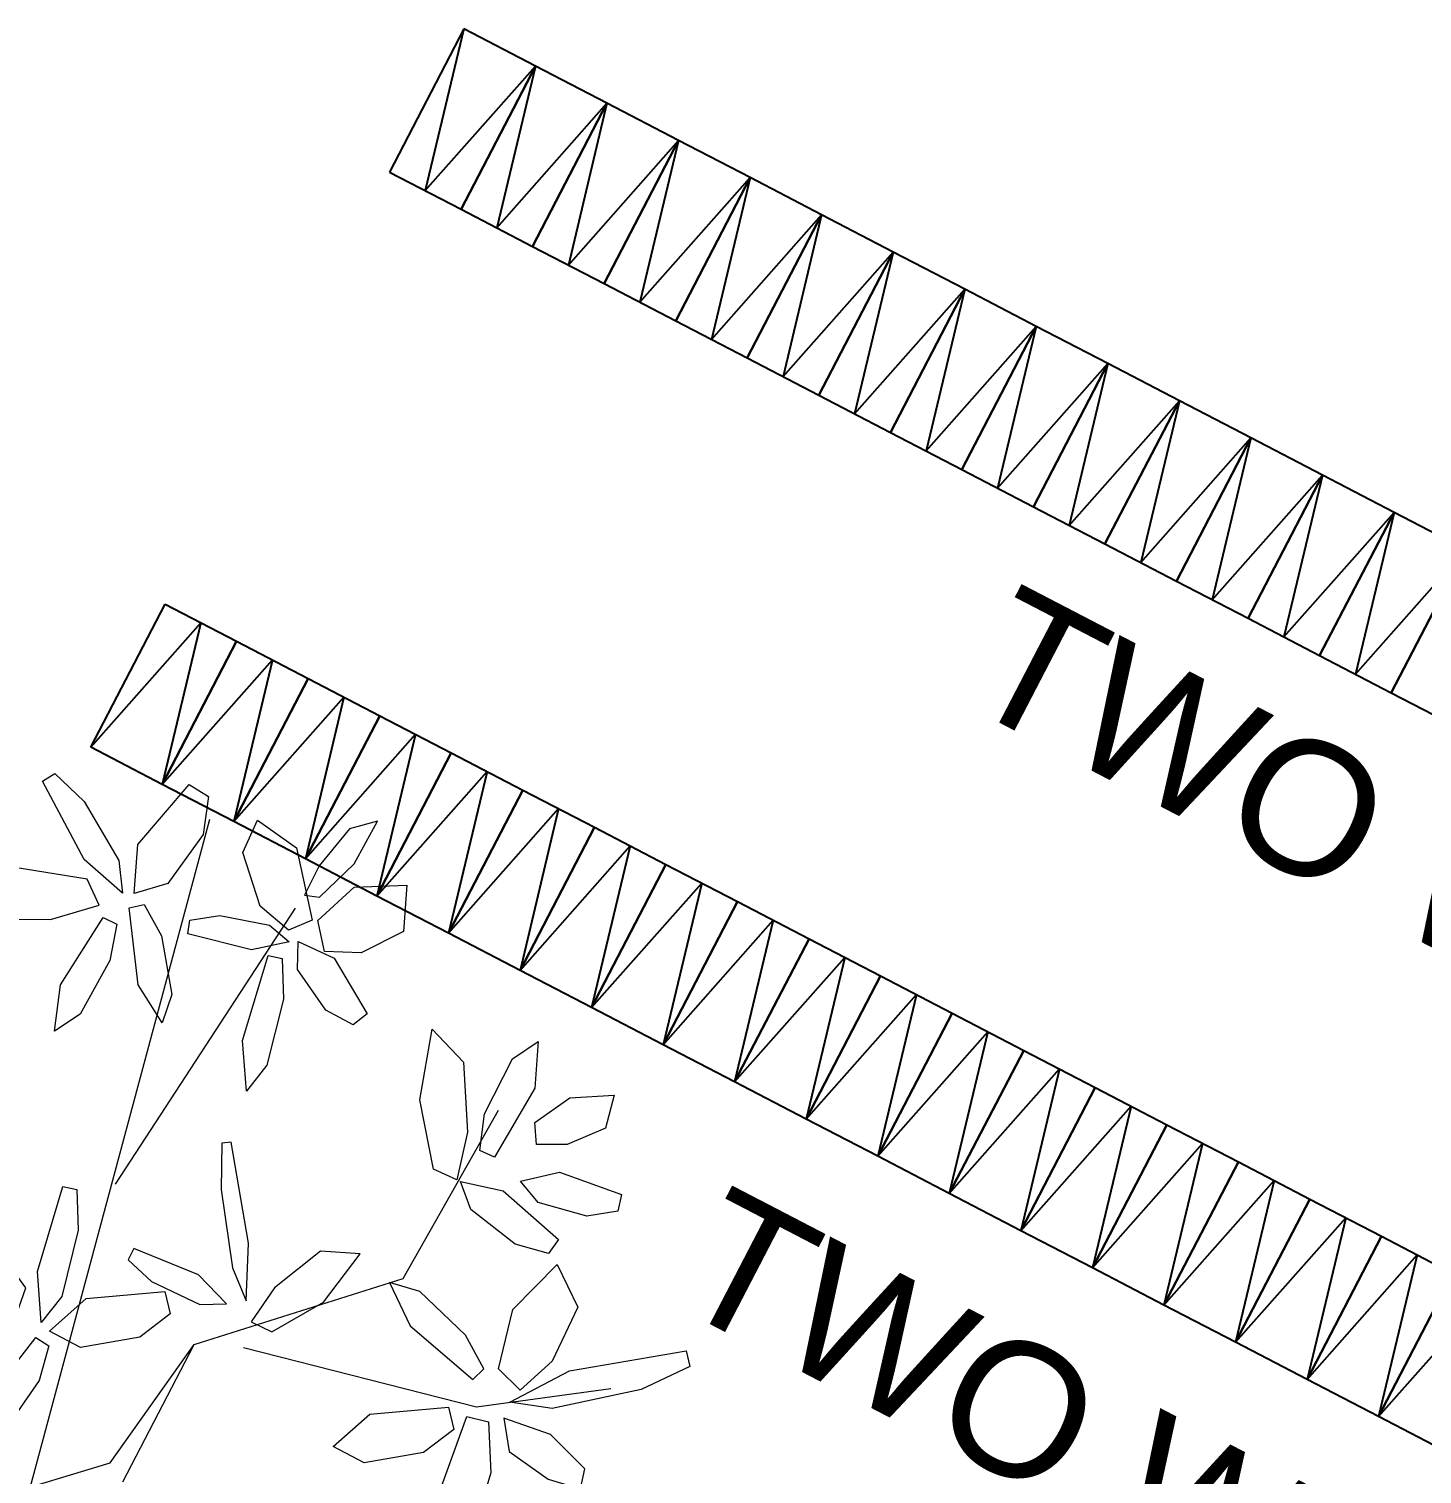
# Model space of a CAD drawing. Header units: millimetres. Extents: x 587797 to 2274247, y 1711 to 439204.
# Drawn here: x 1993500 to 2010778, y 297018 to 314935 of the extents above; entities that cross this region are included whole.
import ezdxf

# ---------------------------------------------------------------- set-up
doc = ezdxf.new("R2010")
doc.units = ezdxf.units.MM
doc.layers.add('finiture', color=7, linetype='Continuous', lineweight=20)
doc.styles.get("Standard").update_dxf_attribs({"font": 'arial.ttf'})

# ---------------------------------------------------------------- blocks, each defined once
blk = doc.blocks.new('_LEAF1', base_point=(58.7573, 29.3334))
for p, q in [((58.5144, 29.393), (58.6656, 29.5747)), ((58.6656, 29.5747), (58.939, 29.4846)), ((58.939, 29.4846), (58.939, 29.3028)), ((58.6061, 29.2112), (58.5144, 29.393)), ((58.939, 29.3028), (58.8168, 29.1807)), ((58.8168, 29.1807), (58.6061, 29.2112))]:
    blk.add_line(p, q)
blk = doc.blocks.new('_H1', base_point=(54.696, 32.0292))
for p, xscale, yscale, zscale, rotation in [((54.5448, 32.3927), -0.3940586972083011, 1.696902842596515, 0.3940586972083011, 11.88359707230165), ((54.9374, 32.2736), 0.9393259642756036, 1.696902842596522, 0.9393259642756036, 348.2808948833992), ((54.3936, 32.0292), 1.727443358692213, 0.9103097157403468, 1.727443358692213, 343.6738936354017), ((54.4547, 31.6351), -1.545687603003117, -0.485702163767499, 1.545687603003117, 43.07492863925732)]:
    blk.add_blockref('_LEAF1', p, dxfattribs=dict(xscale=xscale, yscale=yscale, zscale=zscale, rotation=rotation))
at = {"xscale": 1.515140417173015, "yscale": 0.6369113279592753, "zscale": 1.515140417173015}
blk.add_blockref('_LEAF1', (55.1512, 31.878), dxfattribs=at)
blk = doc.blocks.new('_H4', base_point=(59.999, 32.8784))
for p, xscale, yscale, zscale, rotation in [((60.0601, 33.2725), 1.878651928551214, 0.575816716164617, 1.878651928551214, 273.0367053314555), ((60.4832, 33.3336), 0.636908824557608, 1.484599066610102, 0.636908824557608, 320.5535637719418), ((59.7867, 33.0006), 0.6964758369263038, 2.485023334747559, 0.6964758369263038, 30.70465610075785), ((60.7566, 32.9395), 1.544160243711609, 0.6063640220619462, 1.544160243711609, 15.14254921127523), ((60.4526, 32.605), 1.727443358692213, 0.6063640220619462, 1.727443358692213, 352.5500074369253)]:
    blk.add_blockref('_LEAF1', p, dxfattribs=dict(xscale=xscale, yscale=yscale, zscale=zscale, rotation=rotation))
blk = doc.blocks.new('_H5', base_point=(62.2717, 31.3938))
for p, xscale, yscale, zscale, rotation in [((62.3649, 31.878), 0.8782315926153998, 2.121510394569366, 0.8782315926153998, 2.027330662343098), ((62.9377, 31.878), 2.788958066288231, 0.575816716164617, 2.788958066288231, 41.2051949766964), ((61.8166, 31.6672), -1.93821894091991, 0.5452694102672915, 1.93821894091991, 161.5649836159353), ((62.817, 31.2411), 0.5758144528974043, -1.696902842596522, 0.5758144528974043, 262.2070746669012), ((62.4245, 30.8195), 2.575127765477518, 0.7881204921510374, 2.575127765477518, 103.2233358614235)]:
    blk.add_blockref('_LEAF1', p, dxfattribs=dict(xscale=xscale, yscale=yscale, zscale=zscale, rotation=rotation))
blk = doc.blocks.new('_H2', base_point=(55.8782, 33.0296))
for p, xscale, yscale, zscale, rotation in [((55.4841, 33.5443), -2.423919195618517, 0.3329656342808676, 2.423919195618517, 304.6162862887426), ((56.0905, 33.2419), -0.6369088245576009, 2.090963088672041, 0.6369088245576009, 336.0195606201025)]:
    blk.add_blockref('_LEAF1', p, dxfattribs=dict(xscale=xscale, yscale=yscale, zscale=zscale, rotation=rotation))
at = {"xscale": -1.637329160493415, "yscale": 0.455154857870177, "zscale": 1.637329160493415}
blk.add_blockref('_LEAF1', (55.3329, 32.9685), dxfattribs=at)
blk = doc.blocks.new('_H6', base_point=(66.0596, 31.5756))
for p, xscale, yscale, zscale, rotation in [((65.9985, 32.1499), -0.7881173944166022, 2.57666525243954, 0.7881173944166022, 2.457547795809369), ((66.4842, 31.878), 2.089427510778918, 0.5147221043699588, 2.089427510778918, 35.45160265640038), ((65.5449, 31.7879), 1.878651928551221, 0.5452694102672915, 1.878651928551221, 336.2489556574871), ((66.4231, 31.2716), 1.848104742721105, 0.8186677980483665, 1.848104742721105, 330.9234899051576), ((65.664, 31.3938), -1.817557556891011, -0.5452694102672879, 1.817557556891011, 195.3712707835825)]:
    blk.add_blockref('_LEAF1', p, dxfattribs=dict(xscale=xscale, yscale=yscale, zscale=zscale, rotation=rotation))
blk = doc.blocks.new('T_48')
for p, q in [((0.10945, 0.13163), (0.03707, 0.46017)), ((0.07798, 0.28268), (0.09371, 0.44128)), ((0.22234, 0.30634), (0.22588, 0.39975)), ((0.14747, 0.23147), (0.22234, 0.30634)), ((0.28253, 0.26758), (0.33602, 0.30534)), ((0.16924, 0.24114), (0.28253, 0.26758)), ((0.13777, 0.16184), (0.14747, 0.23147)), ((0.14747, 0.1566), (0.14747, 0.23147)), ((-0.00303, 0.02473), (0.13777, 0.16184))]:
    blk.add_line(p, q)
for name, p, xscale, yscale, zscale, rotation in [('_H1', (0.09971, 0.43785), 0.07486891501209982, 0.07486891501209982, 0.07486891501209982, 335.9995910641856), ('_H6', (0.01818, 0.41052), 0.07486891501209982, 0.07486891501209982, 0.07486891501209982, 114.4537587304385), ('_LEAF1', (0.10561, 0.38898), 0.1564331707284501, 0.03853668548692361, 0.1564331707284501, 105.4222238316348), ('_H6', (0.07947, 0.20641), 0.07486891501209982, 0.07486891501209982, 0.07486891501209982, 69.97062117523444), ('_LEAF1', (0.25764, 0.23788), 0.138365596916245, 0.06129276979522606, 0.138365596916245, 40.89411108039209)]:
    blk.add_blockref(name, p, dxfattribs=dict(xscale=xscale, yscale=yscale, zscale=zscale, rotation=rotation))
at = {"xscale": 0.07486891501209982, "yscale": 0.07486891501209982, "zscale": 0.07486891501209982}
for name, p in [('_H4', (0.22219, 0.37439)), ('_H5', (0.28576, 0.27227)), ('_H2', (0.16329, 0.25866))]:
    blk.add_blockref(name, p, dxfattribs=at)

msp = doc.modelspace()

# ---------------------------------------------------------------- linework, layer by layer
for p, q in [((1998894.032, 314935.345), (1997971.907, 313160.609)), ((1998894.032, 314935.345), (1998415.591, 312930.078)), ((1999781.399, 314474.283), (1998894.032, 314935.345)), ((1998415.591, 312930.078), (1999781.399, 314474.283)), ((1999781.399, 314474.283), (1998859.275, 312699.547)), ((1998859.275, 312699.547), (1999781.399, 314474.283)), ((1999781.399, 314474.283), (1999302.959, 312469.016)), ((2000668.767, 314013.22), (1999781.399, 314474.283)), ((1999302.959, 312469.016), (2000668.767, 314013.22)), ((2000668.767, 314013.22), (1999746.643, 312238.485)), ((1999746.643, 312238.485), (2000668.767, 314013.22)), ((2000668.767, 314013.22), (2000190.327, 312007.954)), ((2001556.135, 313552.158), (2000668.767, 314013.22)), ((2000190.327, 312007.954), (2001556.135, 313552.158)), ((2001556.135, 313552.158), (2000634.011, 311777.423)), ((2000634.011, 311777.423), (2001556.135, 313552.158)), ((2001556.135, 313552.158), (2001077.694, 311546.892)), ((2002443.503, 313091.096), (2001556.135, 313552.158)), ((1997971.907, 313160.609), (1998859.275, 312699.547)), ((2001077.694, 311546.892), (2002443.503, 313091.096)), ((2002443.503, 313091.096), (2001521.378, 311316.36)), ((2001521.378, 311316.36), (2002443.503, 313091.096)), ((2002443.503, 313091.096), (2001965.062, 311085.829)), ((2003330.871, 312630.034), (2002443.503, 313091.096)), ((1998859.275, 312699.547), (1999746.643, 312238.485)), ((2001965.062, 311085.829), (2003330.871, 312630.034)), ((2003330.871, 312630.034), (2002408.746, 310855.298)), ((2002408.746, 310855.298), (2003330.871, 312630.034)), ((2003330.871, 312630.034), (2002852.43, 310624.767)), ((2004218.238, 312168.972), (2003330.871, 312630.034)), ((1999746.643, 312238.485), (2000634.011, 311777.423)), ((2002852.43, 310624.767), (2004218.238, 312168.972)), ((2004218.238, 312168.972), (2003296.114, 310394.236)), ((2003296.114, 310394.236), (2004218.238, 312168.972)), ((2004218.238, 312168.972), (2003739.798, 310163.705)), ((2005105.606, 311707.909), (2004218.238, 312168.972)), ((2000634.011, 311777.423), (2001521.378, 311316.36)), ((2003739.798, 310163.705), (2005105.606, 311707.909)), ((2005105.606, 311707.909), (2004183.482, 309933.174)), ((2004183.482, 309933.174), (2005105.606, 311707.909)), ((2005105.606, 311707.909), (2004627.166, 309702.643)), ((2005992.974, 311246.847), (2005105.606, 311707.909)), ((2001521.378, 311316.36), (2002408.746, 310855.298)), ((2004627.166, 309702.643), (2005992.974, 311246.847)), ((2005992.974, 311246.847), (2005070.85, 309472.111)), ((2005070.85, 309472.111), (2005992.974, 311246.847)), ((2005992.974, 311246.847), (2005514.533, 309241.58)), ((2006880.342, 310785.785), (2005992.974, 311246.847)), ((2002408.746, 310855.298), (2003296.114, 310394.236)), ((2005514.533, 309241.58), (2006880.342, 310785.785)), ((2006880.342, 310785.785), (2005958.217, 309011.049)), ((2005958.217, 309011.049), (2006880.342, 310785.785)), ((2006880.342, 310785.785), (2006401.901, 308780.518)), ((2007767.71, 310324.723), (2006880.342, 310785.785)), ((2003296.114, 310394.236), (2004183.482, 309933.174)), ((2006401.901, 308780.518), (2007767.71, 310324.723)), ((2007767.71, 310324.723), (2006845.585, 308549.987)), ((2006845.585, 308549.987), (2007767.71, 310324.723)), ((2007767.71, 310324.723), (2007289.269, 308319.456)), ((2008655.077, 309863.66), (2007767.71, 310324.723)), ((2004183.482, 309933.174), (2005070.85, 309472.111)), ((2007289.269, 308319.456), (2008655.077, 309863.66)), ((2008655.077, 309863.66), (2007732.953, 308088.925)), ((2007732.953, 308088.925), (2008655.077, 309863.66)), ((2008655.077, 309863.66), (2008176.637, 307858.394)), ((2009542.445, 309402.598), (2008655.077, 309863.66)), ((2005070.85, 309472.111), (2005958.217, 309011.049)), ((2008176.637, 307858.394), (2009542.445, 309402.598)), ((2009542.445, 309402.598), (2008620.321, 307627.863)), ((2008620.321, 307627.863), (2009542.445, 309402.598)), ((2009542.445, 309402.598), (2009064.005, 307397.331)), ((2010429.813, 308941.536), (2009542.445, 309402.598)), ((2005958.217, 309011.049), (2006845.585, 308549.987)), ((2009064.005, 307397.331), (2010429.813, 308941.536)), ((2010429.813, 308941.536), (2009507.689, 307166.8)), ((2009507.689, 307166.8), (2010429.813, 308941.536)), ((2010429.813, 308941.536), (2009951.372, 306936.269)), ((2011317.181, 308480.474), (2010429.813, 308941.536)), ((2006845.585, 308549.987), (2007732.953, 308088.925)), ((2009951.372, 306936.269), (2011317.181, 308480.474)), ((2011317.181, 308480.474), (2010395.056, 306705.738)), ((2010395.056, 306705.738), (2011317.181, 308480.474)), ((2007732.953, 308088.925), (2008620.321, 307627.863)), ((1994266.575, 306029.268), (1995188.7, 307804.004)), ((1995188.7, 307804.004), (1996076.068, 307342.942)), ((1994266.575, 306029.268), (1995632.384, 307573.473)), ((1995632.384, 307573.473), (1995153.943, 305568.206)), ((2008620.321, 307627.863), (2009507.689, 307166.8)), ((1995153.943, 305568.206), (1996076.068, 307342.942)), ((1996076.068, 307342.942), (1995153.943, 305568.206)), ((1996076.068, 307342.942), (1996963.436, 306881.879)), ((1995153.943, 305568.206), (1996519.752, 307112.411)), ((1996519.752, 307112.411), (1996041.311, 305107.144)), ((2009507.689, 307166.8), (2010395.056, 306705.738)), ((1996041.311, 305107.144), (1996963.436, 306881.879)), ((1996963.436, 306881.879), (1996041.311, 305107.144)), ((1996963.436, 306881.879), (1997850.803, 306420.817)), ((1996041.311, 305107.144), (1997407.119, 306651.348)), ((1997407.119, 306651.348), (1996928.679, 304646.082)), ((2010395.056, 306705.738), (2011282.424, 306244.676)), ((1996928.679, 304646.082), (1997850.803, 306420.817)), ((1997850.803, 306420.817), (1996928.679, 304646.082)), ((1997850.803, 306420.817), (1998738.171, 305959.755)), ((1996928.679, 304646.082), (1998294.487, 306190.286)), ((1998294.487, 306190.286), (1997816.047, 304185.019)), ((1995153.943, 305568.206), (1994266.575, 306029.268)), ((1997816.047, 304185.019), (1998738.171, 305959.755)), ((1998738.171, 305959.755), (1997816.047, 304185.019)), ((1998738.171, 305959.755), (1999625.539, 305498.693)), ((1997816.047, 304185.019), (1999181.855, 305729.224)), ((1999181.855, 305729.224), (1998703.414, 303723.957)), ((1996041.311, 305107.144), (1995153.943, 305568.206)), ((1998703.414, 303723.957), (1999625.539, 305498.693)), ((1999625.539, 305498.693), (1998703.414, 303723.957)), ((1999625.539, 305498.693), (2000512.907, 305037.63)), ((1998703.414, 303723.957), (2000069.223, 305268.162)), ((2000069.223, 305268.162), (1999590.782, 303262.895)), ((1996928.679, 304646.082), (1996041.311, 305107.144)), ((1999590.782, 303262.895), (2000512.907, 305037.63)), ((2000512.907, 305037.63), (1999590.782, 303262.895)), ((2000512.907, 305037.63), (2001400.275, 304576.568)), ((1999590.782, 303262.895), (2000956.591, 304807.099)), ((2000956.591, 304807.099), (2000478.15, 302801.833)), ((1997816.047, 304185.019), (1996928.679, 304646.082)), ((2000478.15, 302801.833), (2001400.275, 304576.568)), ((2001400.275, 304576.568), (2000478.15, 302801.833)), ((2001400.275, 304576.568), (2002287.642, 304115.506)), ((2000478.15, 302801.833), (2001843.958, 304346.037)), ((2001843.958, 304346.037), (2001365.518, 302340.77)), ((1998703.414, 303723.957), (1997816.047, 304185.019)), ((2001365.518, 302340.77), (2002287.642, 304115.506)), ((2002287.642, 304115.506), (2001365.518, 302340.77)), ((2002287.642, 304115.506), (2003175.01, 303654.444)), ((2001365.518, 302340.77), (2002731.326, 303884.975)), ((2002731.326, 303884.975), (2002252.886, 301879.708)), ((1999590.782, 303262.895), (1998703.414, 303723.957)), ((2002252.886, 301879.708), (2003175.01, 303654.444)), ((2003175.01, 303654.444), (2002252.886, 301879.708)), ((2003175.01, 303654.444), (2004062.378, 303193.382)), ((2002252.886, 301879.708), (2003618.694, 303423.913)), ((2003618.694, 303423.913), (2003140.253, 301418.646)), ((2000478.15, 302801.833), (1999590.782, 303262.895)), ((2003140.253, 301418.646), (2004062.378, 303193.382)), ((2004062.378, 303193.382), (2003140.253, 301418.646)), ((2004062.378, 303193.382), (2004949.746, 302732.319)), ((2003140.253, 301418.646), (2004506.062, 302962.85)), ((2004506.062, 302962.85), (2004027.621, 300957.584)), ((2001365.518, 302340.77), (2000478.15, 302801.833)), ((2004027.621, 300957.584), (2004949.746, 302732.319)), ((2004949.746, 302732.319), (2004027.621, 300957.584)), ((2004949.746, 302732.319), (2005837.114, 302271.257)), ((2004027.621, 300957.584), (2005393.43, 302501.788)), ((2005393.43, 302501.788), (2004914.989, 300496.521)), ((2002252.886, 301879.708), (2001365.518, 302340.77)), ((2004914.989, 300496.521), (2005837.114, 302271.257)), ((2005837.114, 302271.257), (2004914.989, 300496.521)), ((2005837.114, 302271.257), (2006724.481, 301810.195)), ((2004914.989, 300496.521), (2006280.797, 302040.726)), ((2006280.797, 302040.726), (2005802.357, 300035.459)), ((2003140.253, 301418.646), (2002252.886, 301879.708)), ((2005802.357, 300035.459), (2006724.481, 301810.195)), ((2006724.481, 301810.195), (2005802.357, 300035.459)), ((2006724.481, 301810.195), (2007611.849, 301349.133)), ((2005802.357, 300035.459), (2007168.165, 301579.664)), ((2007168.165, 301579.664), (2006689.725, 299574.397)), ((2004027.621, 300957.584), (2003140.253, 301418.646)), ((2006689.725, 299574.397), (2007611.849, 301349.133)), ((2007611.849, 301349.133), (2006689.725, 299574.397)), ((2007611.849, 301349.133), (2008499.217, 300888.07)), ((2006689.725, 299574.397), (2008055.533, 301118.601)), ((2008055.533, 301118.601), (2007577.092, 299113.335)), ((2004914.989, 300496.521), (2004027.621, 300957.584)), ((2007577.092, 299113.335), (2008499.217, 300888.07)), ((2008499.217, 300888.07), (2007577.092, 299113.335)), ((2008499.217, 300888.07), (2009386.585, 300427.008)), ((2007577.092, 299113.335), (2008942.901, 300657.539)), ((2008942.901, 300657.539), (2008464.46, 298652.273)), ((2005802.357, 300035.459), (2004914.989, 300496.521)), ((2008464.46, 298652.273), (2009386.585, 300427.008)), ((2009386.585, 300427.008), (2008464.46, 298652.273)), ((2009386.585, 300427.008), (2010273.953, 299965.946)), ((2008464.46, 298652.273), (2009830.269, 300196.477)), ((2009830.269, 300196.477), (2009351.828, 298191.21)), ((2006689.725, 299574.397), (2005802.357, 300035.459)), ((2009351.828, 298191.21), (2010273.953, 299965.946)), ((2010273.953, 299965.946), (2009351.828, 298191.21)), ((2010273.953, 299965.946), (2011161.32, 299504.884)), ((2009351.828, 298191.21), (2010717.636, 299735.415)), ((2010717.636, 299735.415), (2010239.196, 297730.148)), ((2007577.092, 299113.335), (2006689.725, 299574.397)), ((2010239.196, 297730.148), (2011161.32, 299504.884)), ((2011161.32, 299504.884), (2010239.196, 297730.148)), ((2010239.196, 297730.148), (2011605.004, 299274.353)), ((2008464.46, 298652.273), (2007577.092, 299113.335)), ((2009351.828, 298191.21), (2008464.46, 298652.273)), ((2010239.196, 297730.148), (2009351.828, 298191.21)), ((2011126.564, 297269.086), (2010239.196, 297730.148))]:
    msp.add_line(p, q)

# ---------------------------------------------------------------- block references
at = {"layer": 'finiture', "xscale": 25647.68959383455, "yscale": 25647.68959383455, "zscale": 25647.68959383455, "rotation": 332.5443273503989}
msp.add_blockref('T_48', (1989457.239, 295101.42), dxfattribs=at)

# ---------------------------------------------------------------- texts
for p in [(2005003.077, 306610.161), (2001414.123, 299153.243)]:
    msp.add_text('TWO WHEELER PARKING', height=1652.2795, rotation=332.5443274).set_placement(p)

doc.saveas('drawing.dxf')
